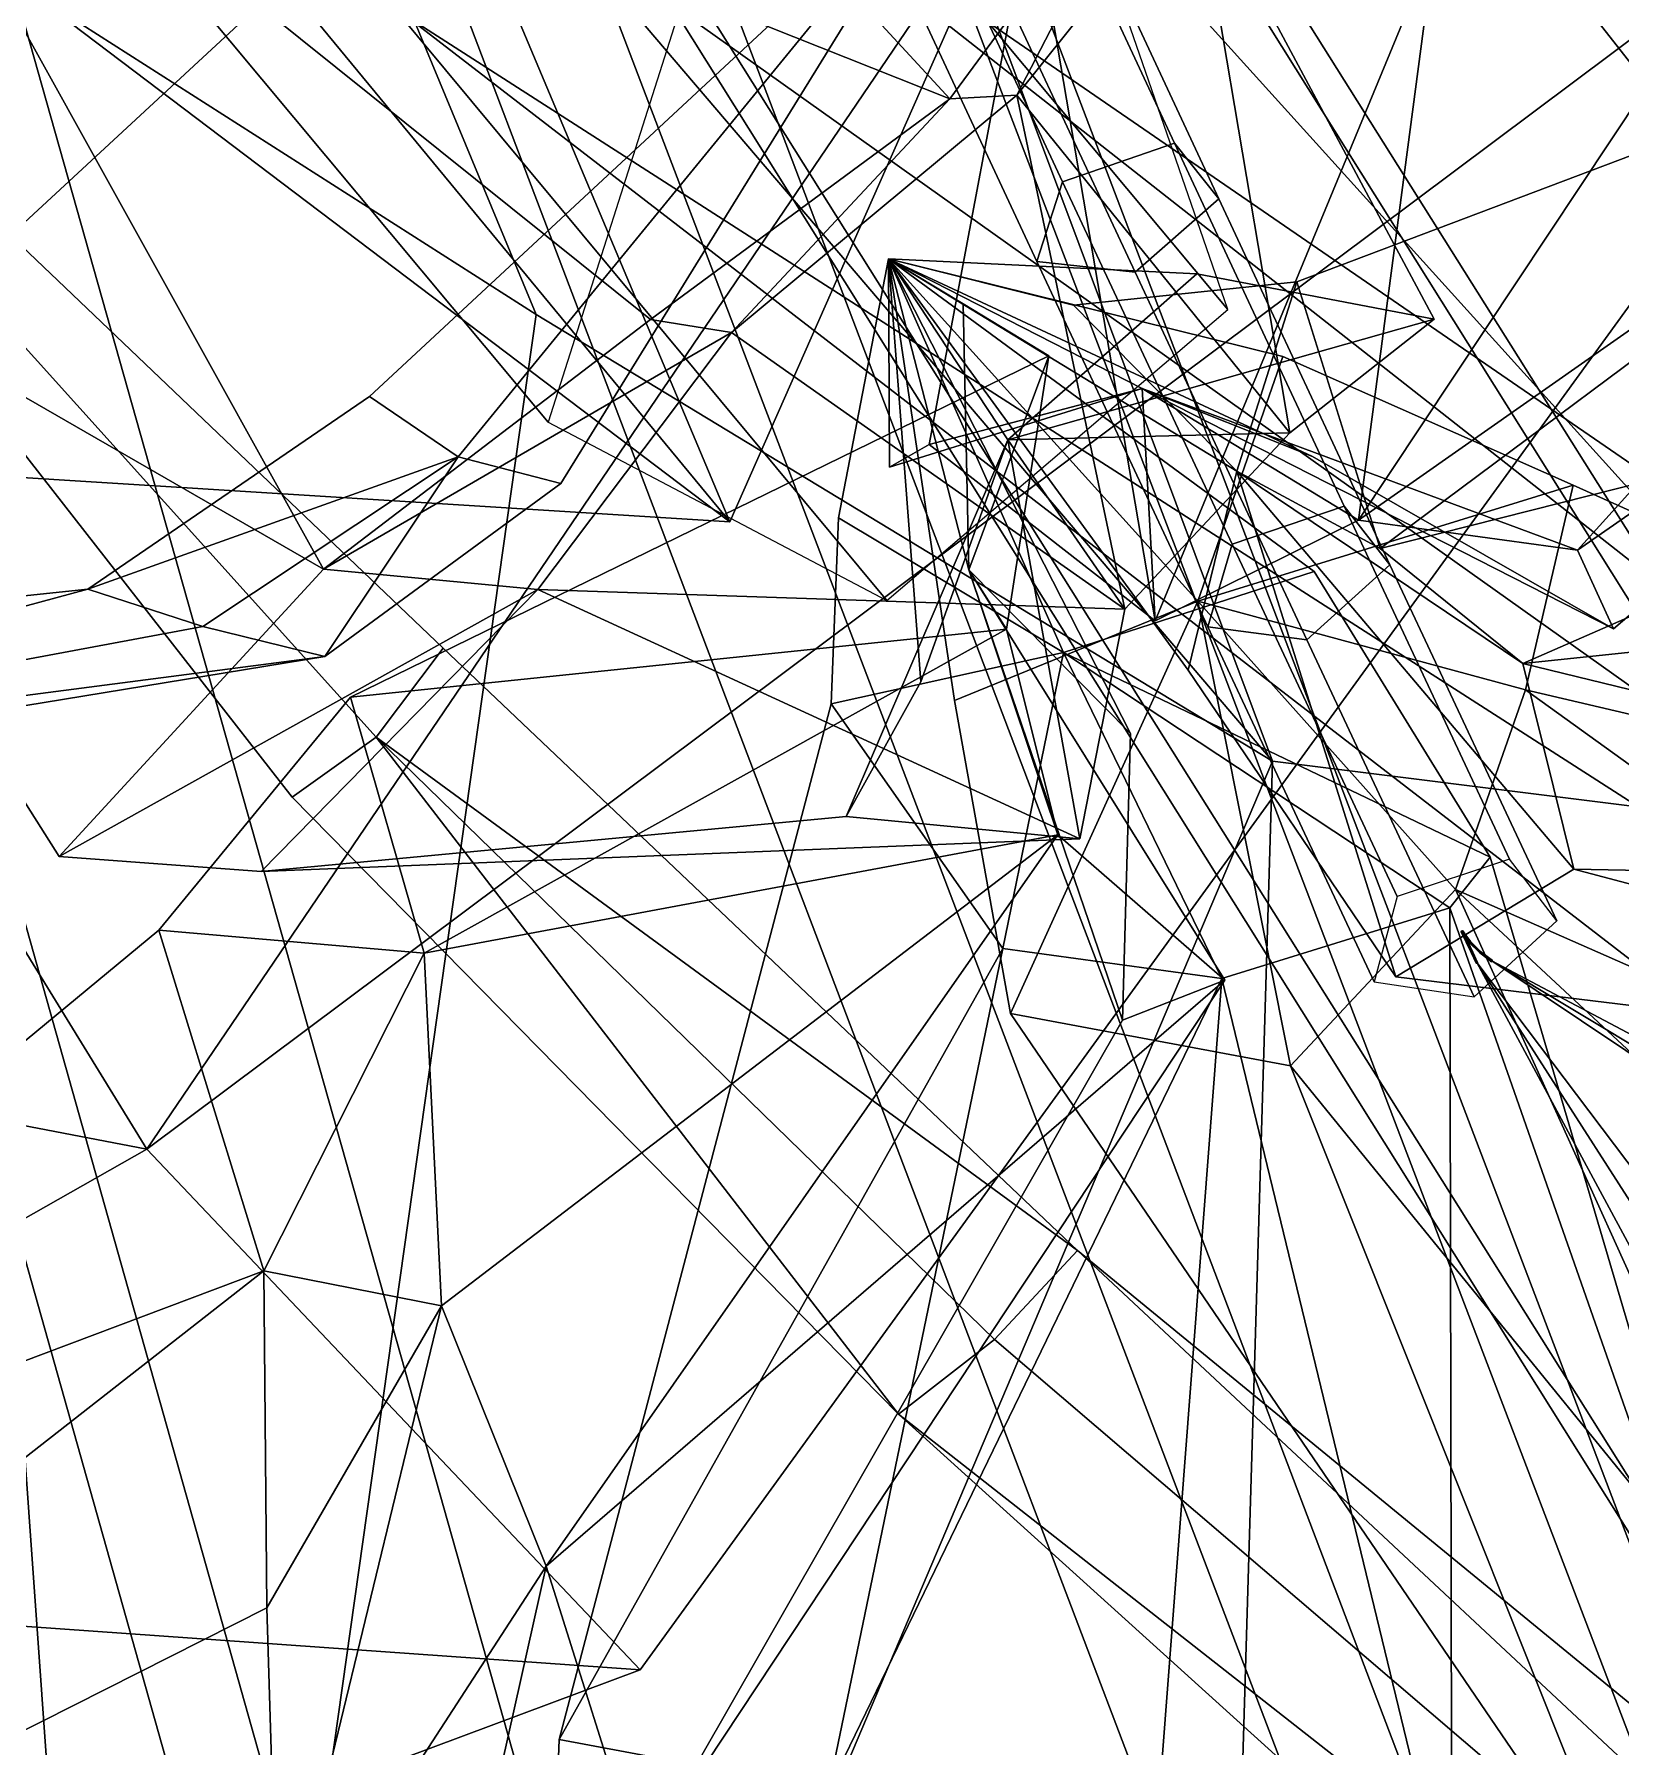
# Model space of a CAD drawing. Header units: metres. Extents: x -488 to 282, y -579 to 399.
# Drawn here: x 6.33 to 17.76, y -55.72 to -43.38 of the extents above; entities that cross this region are included whole.
import ezdxf

# ---------------------------------------------------------------- set-up
doc = ezdxf.new("R2010")
doc.units = ezdxf.units.M

msp = doc.modelspace()

# ---------------------------------------------------------------- linework, layer by layer
at = {"layer": 'coreopsi_1Pdcel', "color": 3}
for points in [[(11.2635, -40.9694, 421.7115), (14.9278, -45.3613, 430.3911), (14.02811, -42.7623, 432.0836), (10.2309, -38.2321, 423.0789)], [(7.1578, -38.7409, 424.1188), (10.9549, -43.2711, 433.1236), (10.02933, -46.1722, 432.0487), (6.3651, -41.7804, 423.3691)], [(8.888, -43.1498, 421.8899), (12.4705, -47.4566, 430.3696), (14.9278, -45.3613, 430.3911), (11.2635, -40.9694, 421.7115)], [(6.3651, -41.7804, 423.3691), (10.02933, -46.1722, 432.0487), (12.4705, -47.4566, 430.3696), (8.888, -43.1498, 421.8899)]]:
    msp.add_3dface(points, dxfattribs=at)
at = {"layer": 'coreopsi_1Pdncle', "color": 3}
for points in [[(-0.2302, 2.2535, 1.5703), (36.6886, -51.3794, 83.9511), (34.4062, -53.6218, 83.514), (-2.5126, 0.01108, 1.1332)], [(2.3681, 1.4027, -0.148), (39.287, -52.2302, 82.2327), (36.6886, -51.3794, 83.9511), (-0.2302, 2.2535, 1.5703)], [(1.7159, -1.3735, -1.6632), (38.6348, -55.00653, 80.7175), (39.287, -52.2302, 82.2327), (2.3681, 1.4027, -0.148)], [(1.9338, 0.3382, 1.9348), (9.3649, -103.847, 12.7198), (6.1819, -104.0205, 13.2364), (-1.2492, 0.1646, 2.4515)], [(2.4316, 0.03914, -1.2973), (9.8628, -104.1461, 9.4876), (9.3649, -103.847, 12.7198), (1.9338, 0.3382, 1.9348)], [(-2.5126, 0.01108, 1.1332), (34.4062, -53.6218, 83.514), (35.5728, -55.8796, 81.5214), (-1.346, -2.2466, -0.8594)], [(-0.4556, -0.312, -2.7004), (6.9755, -104.4973, 8.08446), (9.8628, -104.1461, 9.4876), (2.4316, 0.03914, -1.2973)], [(-2.7175, -0.2349, -0.3968), (4.7136, -104.4201, 10.388), (6.9755, -104.4973, 8.08446), (-0.4556, -0.312, -2.7004)], [(-1.346, -2.2466, -0.8594), (35.5728, -55.8796, 81.5214), (38.6348, -55.00653, 80.7175), (1.7159, -1.3735, -1.6632)]]:
    msp.add_3dface(points, dxfattribs=at)
at = {"layer": 'coreopsi_1Petal1', "color": 3}
for points in [[(20.8259, -31.2545, 497.7347), (0.8379, -41.4237, 496.3446), (4.2006, -46.6329, 495.0061)], [(20.8259, -31.2545, 497.7347), (4.2006, -46.6329, 495.0061), (0.8379, -41.4237, 496.3446)], [(4.2006, -46.6329, 495.0061), (7.1397, -51.4094, 493.8099), (20.8259, -31.2545, 497.7347)], [(4.2006, -46.6329, 495.0061), (20.8259, -31.2545, 497.7347), (7.1397, -51.4094, 493.8099)], [(7.1397, -51.4094, 493.8099), (20.847, -41.1558, 495.2787), (20.8259, -31.2545, 497.7347)], [(7.1397, -51.4094, 493.8099), (20.8259, -31.2545, 497.7347), (20.847, -41.1558, 495.2787)], [(11.3403, -46.8894, 426.8222), (6.8709, -36.2773, 423.1613), (3.8296, -37.7929, 423.4587)], [(11.3403, -46.8894, 426.8222), (3.8296, -37.7929, 423.4587), (6.8709, -36.2773, 423.1613)], [(11.3403, -46.8894, 426.8222), (13.2999, -42.4545, 425.8258), (6.8709, -36.2773, 423.1613)], [(11.3403, -46.8894, 426.8222), (6.8709, -36.2773, 423.1613), (13.2999, -42.4545, 425.8258)], [(3.8296, -37.7929, 423.4587), (1.05117, -39.1047, 423.7206), (11.3403, -46.8894, 426.8222)], [(3.8296, -37.7929, 423.4587), (11.3403, -46.8894, 426.8222), (1.05117, -39.1047, 423.7206)], [(16.3854, -41.2334, 547.8648), (23.363, -46.446, 552.3629), (19.5803, -37.8906, 546.4715)], [(16.3854, -41.2334, 547.8648), (19.5803, -37.8906, 546.4715), (23.363, -46.446, 552.3629)], [(1.05117, -39.1047, 423.7206), (5.8933, -46.5497, 426.2671), (11.3403, -46.8894, 426.8222)], [(1.05117, -39.1047, 423.7206), (11.3403, -46.8894, 426.8222), (5.8933, -46.5497, 426.2671)], [(12.925, -43.8433, 449.9803), (8.9537, -39.538, 455.4761), (4.7144, -40.5784, 457.3969)], [(12.925, -43.8433, 449.9803), (4.7144, -40.5784, 457.3969), (8.9537, -39.538, 455.4761)], [(7.5208, -39.5529, 554.7808), (5.1999, -42.3674, 564.9677), (9.9434, -45.3961, 562.1437)], [(7.5208, -39.5529, 554.7808), (9.9434, -45.3961, 562.1437), (5.1999, -42.3674, 564.9677)], [(15.2498, -48.6156, 558.9832), (12.1842, -40.4235, 551.9853), (7.5208, -39.5529, 554.7808)], [(15.2498, -48.6156, 558.9832), (7.5208, -39.5529, 554.7808), (12.1842, -40.4235, 551.9853)], [(9.9434, -45.3961, 562.1437), (15.2498, -48.6156, 558.9832), (7.5208, -39.5529, 554.7808)], [(9.9434, -45.3961, 562.1437), (7.5208, -39.5529, 554.7808), (15.2498, -48.6156, 558.9832)], [(14.5056, -41.696, 449.7018), (8.9537, -39.538, 455.4761), (12.925, -43.8433, 449.9803)], [(14.5056, -41.696, 449.7018), (12.925, -43.8433, 449.9803), (8.9537, -39.538, 455.4761)], [(12.1842, -40.4235, 551.9853), (20.1441, -49.228, 553.6558), (17.2695, -41.6863, 547.3459)], [(12.1842, -40.4235, 551.9853), (17.2695, -41.6863, 547.3459), (20.1441, -49.228, 553.6558)], [(15.2498, -48.6156, 558.9832), (20.1441, -49.228, 553.6558), (12.1842, -40.4235, 551.9853)], [(15.2498, -48.6156, 558.9832), (12.1842, -40.4235, 551.9853), (20.1441, -49.228, 553.6558)], [(4.7144, -40.5784, 457.3969), (3.3541, -44.3177, 455.7587), (8.4127, -47.2318, 450.1587)], [(4.7144, -40.5784, 457.3969), (8.4127, -47.2318, 450.1587), (3.3541, -44.3177, 455.7587)], [(10.7679, -45.4317, 450.0811), (12.925, -43.8433, 449.9803), (4.7144, -40.5784, 457.3969)], [(10.7679, -45.4317, 450.0811), (4.7144, -40.5784, 457.3969), (12.925, -43.8433, 449.9803)], [(4.7144, -40.5784, 457.3969), (8.4127, -47.2318, 450.1587), (10.7679, -45.4317, 450.0811)], [(4.7144, -40.5784, 457.3969), (10.7679, -45.4317, 450.0811), (8.4127, -47.2318, 450.1587)], [(10.6924, -55.1609, 491.3221), (20.847, -41.1558, 495.2787), (7.1397, -51.4094, 493.8099)], [(10.6924, -55.1609, 491.3221), (7.1397, -51.4094, 493.8099), (20.847, -41.1558, 495.2787)], [(13.4073, -43.8155, 445.6455), (14.5056, -41.696, 449.7018), (12.925, -43.8433, 449.9803)], [(13.4073, -43.8155, 445.6455), (12.925, -43.8433, 449.9803), (14.5056, -41.696, 449.7018)], [(14.6925, -42.2126, 445.5647), (14.5056, -41.696, 449.7018), (13.4073, -43.8155, 445.6455)], [(14.6925, -42.2126, 445.5647), (13.4073, -43.8155, 445.6455), (14.5056, -41.696, 449.7018)], [(15.3739, -46.2485, 440.1727), (14.6925, -42.2126, 445.5647), (13.4073, -43.8155, 445.6455)], [(15.3739, -46.2485, 440.1727), (13.4073, -43.8155, 445.6455), (14.6925, -42.2126, 445.5647)], [(16.4137, -45.4297, 438.4212), (14.6925, -42.2126, 445.5647), (15.3739, -46.2485, 440.1727)], [(16.4137, -45.4297, 438.4212), (15.3739, -46.2485, 440.1727), (14.6925, -42.2126, 445.5647)], [(5.1999, -42.3674, 564.9677), (0.9269, -59.4741, 571.677), (6.6147, -68.9664, 569.9382)], [(5.1999, -42.3674, 564.9677), (6.6147, -68.9664, 569.9382), (0.9269, -59.4741, 571.677)], [(9.9434, -45.3961, 562.1437), (5.1999, -42.3674, 564.9677), (6.6147, -68.9664, 569.9382)], [(9.9434, -45.3961, 562.1437), (6.6147, -68.9664, 569.9382), (5.1999, -42.3674, 564.9677)], [(14.4047, -47.6032, 440.2234), (13.5169, -42.3882, 445.9363), (12.7756, -46.3333, 439.0774)], [(14.4047, -47.6032, 440.2234), (12.7756, -46.3333, 439.0774), (13.5169, -42.3882, 445.9363)], [(16.4158, -42.7346, 445.3415), (13.5169, -42.3882, 445.9363), (14.4047, -47.6032, 440.2234)], [(16.4158, -42.7346, 445.3415), (14.4047, -47.6032, 440.2234), (13.5169, -42.3882, 445.9363)], [(15.8684, -46.8774, 439.6847), (16.4158, -42.7346, 445.3415), (14.4047, -47.6032, 440.2234)], [(15.8684, -46.8774, 439.6847), (14.4047, -47.6032, 440.2234), (16.4158, -42.7346, 445.3415)], [(16.02534, -47.08175, 439.843), (21.8795, -42.7186, 442.5474), (15.4244, -45.1604, 438.607)], [(16.02534, -47.08175, 439.843), (15.4244, -45.1604, 438.607), (21.8795, -42.7186, 442.5474)], [(18.6008, -42.7618, 444.4923), (16.4158, -42.7346, 445.3415), (15.8684, -46.8774, 439.6847)], [(18.6008, -42.7618, 444.4923), (15.8684, -46.8774, 439.6847), (16.4158, -42.7346, 445.3415)], [(15.8684, -46.8774, 439.6847), (20.7121, -43.4836, 442.9781), (18.6008, -42.7618, 444.4923)], [(15.8684, -46.8774, 439.6847), (18.6008, -42.7618, 444.4923), (20.7121, -43.4836, 442.9781)], [(22.941, -45.3336, 441.5921), (21.8795, -42.7186, 442.5474), (16.02534, -47.08175, 439.843)], [(22.941, -45.3336, 441.5921), (16.02534, -47.08175, 439.843), (21.8795, -42.7186, 442.5474)], [(17.4464, -47.09339, 438.9727), (20.7121, -43.4836, 442.9781), (15.8684, -46.8774, 439.6847)], [(17.4464, -47.09339, 438.9727), (15.8684, -46.8774, 439.6847), (20.7121, -43.4836, 442.9781)], [(17.4464, -47.09339, 438.9727), (22.4591, -43.612, 441.9017), (20.7121, -43.4836, 442.9781)], [(17.4464, -47.09339, 438.9727), (20.7121, -43.4836, 442.9781), (22.4591, -43.612, 441.9017)], [(17.7049, -47.6622, 436.8682), (22.4591, -43.612, 441.9017), (17.4464, -47.09339, 438.9727)], [(17.7049, -47.6622, 436.8682), (17.4464, -47.09339, 438.9727), (22.4591, -43.612, 441.9017)], [(-5.134, -49.6182, 539.7743), (8.05335, -64.8536, 545.04), (0.1572, -43.7066, 539.1571)], [(-5.134, -49.6182, 539.7743), (0.1572, -43.7066, 539.1571), (8.05335, -64.8536, 545.04)], [(11.3507, -45.525, 445.9909), (12.925, -43.8433, 449.9803), (10.7679, -45.4317, 450.0811)], [(11.3507, -45.525, 445.9909), (10.7679, -45.4317, 450.0811), (12.925, -43.8433, 449.9803)], [(14.1861, -47.5185, 440.0324), (13.4073, -43.8155, 445.6455), (11.3507, -45.525, 445.9909)], [(14.1861, -47.5185, 440.0324), (11.3507, -45.525, 445.9909), (13.4073, -43.8155, 445.6455)], [(11.3507, -45.525, 445.9909), (13.4073, -43.8155, 445.6455), (12.925, -43.8433, 449.9803)], [(11.3507, -45.525, 445.9909), (12.925, -43.8433, 449.9803), (13.4073, -43.8155, 445.6455)], [(15.3739, -46.2485, 440.1727), (13.4073, -43.8155, 445.6455), (14.1861, -47.5185, 440.0324)], [(15.3739, -46.2485, 440.1727), (14.1861, -47.5185, 440.0324), (13.4073, -43.8155, 445.6455)], [(8.4127, -47.2318, 450.1587), (3.3541, -44.3177, 455.7587), (6.5066, -49.3021, 448.8801)], [(8.4127, -47.2318, 450.1587), (6.5066, -49.3021, 448.8801), (3.3541, -44.3177, 455.7587)], [(12.4822, -44.9944, 431.6085), (12.1218, -46.8606, 435.6509), (13.7432, -47.8308, 435.2639)], [(12.4822, -44.9944, 431.6085), (13.7432, -47.8308, 435.2639), (12.1218, -46.8606, 435.6509)], [(12.4822, -44.9944, 431.6085), (14.6407, -47.9596, 434.1584), (14.9913, -46.5242, 435.3981)], [(12.4822, -44.9944, 431.6085), (14.9913, -46.5242, 435.3981), (14.6407, -47.9596, 434.1584)], [(14.9913, -46.5242, 435.3981), (13.8141, -45.3285, 436.3926), (12.4822, -44.9944, 431.6085)], [(14.9913, -46.5242, 435.3981), (12.4822, -44.9944, 431.6085), (13.8141, -45.3285, 436.3926)], [(12.4822, -44.9944, 431.6085), (15.538, -46.4193, 434.5385), (14.3097, -45.9291, 435.9425)], [(12.4822, -44.9944, 431.6085), (14.3097, -45.9291, 435.9425), (15.538, -46.4193, 434.5385)], [(14.3097, -45.9291, 435.9425), (12.4891, -46.4953, 436.354), (12.4822, -44.9944, 431.6085)], [(14.3097, -45.9291, 435.9425), (12.4822, -44.9944, 431.6085), (12.4891, -46.4953, 436.354)], [(12.4822, -44.9944, 431.6085), (14.7029, -45.1028, 435.4828), (13.3409, -46.2984, 436.1428)], [(12.4822, -44.9944, 431.6085), (13.3409, -46.2984, 436.1428), (14.7029, -45.1028, 435.4828)], [(13.3409, -46.2984, 436.1428), (12.7162, -48.04358, 435.5355), (12.4822, -44.9944, 431.6085)], [(13.3409, -46.2984, 436.1428), (12.4822, -44.9944, 431.6085), (12.7162, -48.04358, 435.5355)], [(12.4822, -44.9944, 431.6085), (13.01916, -45.3203, 436.0311), (13.0617, -47.2357, 435.8083)], [(12.4822, -44.9944, 431.6085), (13.0617, -47.2357, 435.8083), (13.01916, -45.3203, 436.0311)], [(13.0617, -47.2357, 435.8083), (14.2248, -48.4142, 434.7773), (12.4822, -44.9944, 431.6085)], [(13.0617, -47.2357, 435.8083), (12.4822, -44.9944, 431.6085), (14.2248, -48.4142, 434.7773)], [(13.7432, -47.8308, 435.2639), (15.5498, -47.2474, 434.8158), (12.4822, -44.9944, 431.6085)], [(13.7432, -47.8308, 435.2639), (12.4822, -44.9944, 431.6085), (15.5498, -47.2474, 434.8158)], [(12.4822, -44.9944, 431.6085), (12.9569, -48.1771, 434.7067), (14.7121, -47.4616, 435.0636)], [(12.4822, -44.9944, 431.6085), (14.7121, -47.4616, 435.0636), (12.9569, -48.1771, 434.7067)], [(14.7121, -47.4616, 435.0636), (15.3227, -45.6992, 435.6344), (12.4822, -44.9944, 431.6085)], [(14.7121, -47.4616, 435.0636), (12.4822, -44.9944, 431.6085), (15.3227, -45.6992, 435.6344)], [(14.7029, -45.1028, 435.4828), (16.4137, -45.4297, 438.4212), (13.3409, -46.2984, 436.1428)], [(14.7029, -45.1028, 435.4828), (13.3409, -46.2984, 436.1428), (16.4137, -45.4297, 438.4212)], [(14.9913, -46.5242, 435.3981), (15.4244, -45.1604, 438.607), (13.8141, -45.3285, 436.3926)], [(14.9913, -46.5242, 435.3981), (13.8141, -45.3285, 436.3926), (15.4244, -45.1604, 438.607)], [(16.02534, -47.08175, 439.843), (15.4244, -45.1604, 438.607), (14.9913, -46.5242, 435.3981)], [(16.02534, -47.08175, 439.843), (14.9913, -46.5242, 435.3981), (15.4244, -45.1604, 438.607)], [(6.6147, -68.9664, 569.9382), (15.2498, -48.6156, 558.9832), (9.9434, -45.3961, 562.1437)], [(6.6147, -68.9664, 569.9382), (9.9434, -45.3961, 562.1437), (15.2498, -48.6156, 558.9832)], [(13.01916, -45.3203, 436.0311), (13.6363, -45.695, 439.3697), (13.0617, -47.2357, 435.8083)], [(13.01916, -45.3203, 436.0311), (13.0617, -47.2357, 435.8083), (13.6363, -45.695, 439.3697)], [(17.05194, -47.9107, 438.7394), (22.941, -45.3336, 441.5921), (16.02534, -47.08175, 439.843)], [(17.05194, -47.9107, 438.7394), (16.02534, -47.08175, 439.843), (22.941, -45.3336, 441.5921)], [(23.7012, -47.2152, 440.4184), (22.941, -45.3336, 441.5921), (17.05194, -47.9107, 438.7394)], [(23.7012, -47.2152, 440.4184), (17.05194, -47.9107, 438.7394), (22.941, -45.3336, 441.5921)], [(10.7679, -45.4317, 450.0811), (8.4127, -47.2318, 450.1587), (11.3507, -45.525, 445.9909)], [(10.7679, -45.4317, 450.0811), (11.3507, -45.525, 445.9909), (8.4127, -47.2318, 450.1587)], [(8.4127, -47.2318, 450.1587), (9.9546, -47.3768, 445.6481), (11.3507, -45.525, 445.9909)], [(8.4127, -47.2318, 450.1587), (11.3507, -45.525, 445.9909), (9.9546, -47.3768, 445.6481)], [(11.3507, -45.525, 445.9909), (9.9546, -47.3768, 445.6481), (14.1861, -47.5185, 440.0324)], [(11.3507, -45.525, 445.9909), (14.1861, -47.5185, 440.0324), (9.9546, -47.3768, 445.6481)], [(13.3409, -46.2984, 436.1428), (16.4137, -45.4297, 438.4212), (15.3739, -46.2485, 440.1727)], [(13.3409, -46.2984, 436.1428), (15.3739, -46.2485, 440.1727), (16.4137, -45.4297, 438.4212)], [(13.6363, -45.695, 439.3697), (8.6058, -48.1523, 445.1141), (13.3335, -47.6632, 440.2938)], [(13.6363, -45.695, 439.3697), (13.3335, -47.6632, 440.2938), (8.6058, -48.1523, 445.1141)], [(13.0617, -47.2357, 435.8083), (13.6363, -45.695, 439.3697), (13.3335, -47.6632, 440.2938)], [(13.0617, -47.2357, 435.8083), (13.3335, -47.6632, 440.2938), (13.6363, -45.695, 439.3697)], [(14.7121, -47.4616, 435.0636), (17.4164, -46.626, 437.1451), (15.3227, -45.6992, 435.6344)], [(14.7121, -47.4616, 435.0636), (15.3227, -45.6992, 435.6344), (17.4164, -46.626, 437.1451)], [(14.3097, -45.9291, 435.9425), (12.7756, -46.3333, 439.0774), (12.4891, -46.4953, 436.354)], [(14.3097, -45.9291, 435.9425), (12.4891, -46.4953, 436.354), (12.7756, -46.3333, 439.0774)], [(14.4047, -47.6032, 440.2234), (12.7756, -46.3333, 439.0774), (14.3097, -45.9291, 435.9425)], [(14.4047, -47.6032, 440.2234), (14.3097, -45.9291, 435.9425), (12.7756, -46.3333, 439.0774)], [(15.538, -46.4193, 434.5385), (17.7049, -47.6622, 436.8682), (14.3097, -45.9291, 435.9425)], [(15.538, -46.4193, 434.5385), (14.3097, -45.9291, 435.9425), (17.7049, -47.6622, 436.8682)], [(14.3097, -45.9291, 435.9425), (17.4464, -47.09339, 438.9727), (15.8684, -46.8774, 439.6847)], [(14.3097, -45.9291, 435.9425), (15.8684, -46.8774, 439.6847), (17.4464, -47.09339, 438.9727)], [(14.3097, -45.9291, 435.9425), (17.7049, -47.6622, 436.8682), (17.4464, -47.09339, 438.9727)], [(14.3097, -45.9291, 435.9425), (17.4464, -47.09339, 438.9727), (17.7049, -47.6622, 436.8682)], [(15.8684, -46.8774, 439.6847), (14.4047, -47.6032, 440.2234), (14.3097, -45.9291, 435.9425)], [(15.8684, -46.8774, 439.6847), (14.3097, -45.9291, 435.9425), (14.4047, -47.6032, 440.2234)], [(13.3409, -46.2984, 436.1428), (15.3739, -46.2485, 440.1727), (14.1861, -47.5185, 440.0324)], [(13.3409, -46.2984, 436.1428), (14.1861, -47.5185, 440.0324), (15.3739, -46.2485, 440.1727)], [(13.3409, -46.2984, 436.1428), (12.1762, -49.01389, 438.0438), (12.7162, -48.04358, 435.5355)], [(13.3409, -46.2984, 436.1428), (12.7162, -48.04358, 435.5355), (12.1762, -49.01389, 438.0438)], [(13.86, -49.1731, 439.693), (12.1762, -49.01389, 438.0438), (13.3409, -46.2984, 436.1428)], [(13.86, -49.1731, 439.693), (13.3409, -46.2984, 436.1428), (12.1762, -49.01389, 438.0438)], [(14.1861, -47.5185, 440.0324), (13.86, -49.1731, 439.693), (13.3409, -46.2984, 436.1428)], [(14.1861, -47.5185, 440.0324), (13.3409, -46.2984, 436.1428), (13.86, -49.1731, 439.693)], [(-1.1564, -49.8169, 488.7362), (7.1397, -51.4094, 493.8099), (4.2006, -46.6329, 495.0061)], [(-1.1564, -49.8169, 488.7362), (4.2006, -46.6329, 495.0061), (7.1397, -51.4094, 493.8099)], [(14.6407, -47.9596, 434.1584), (16.1387, -50.1676, 436.2911), (14.9913, -46.5242, 435.3981)], [(14.6407, -47.9596, 434.1584), (14.9913, -46.5242, 435.3981), (16.1387, -50.1676, 436.2911)], [(17.07099, -48.1008, 438.9578), (17.4164, -46.626, 437.1451), (14.7121, -47.4616, 435.0636)], [(17.07099, -48.1008, 438.9578), (14.7121, -47.4616, 435.0636), (17.4164, -46.626, 437.1451)], [(14.9913, -46.5242, 435.3981), (17.4197, -49.3937, 437.8972), (17.05194, -47.9107, 438.7394)], [(14.9913, -46.5242, 435.3981), (17.05194, -47.9107, 438.7394), (17.4197, -49.3937, 437.8972)], [(14.9913, -46.5242, 435.3981), (16.1387, -50.1676, 436.2911), (17.4197, -49.3937, 437.8972)], [(14.9913, -46.5242, 435.3981), (17.4197, -49.3937, 437.8972), (16.1387, -50.1676, 436.2911)], [(17.05194, -47.9107, 438.7394), (16.02534, -47.08175, 439.843), (14.9913, -46.5242, 435.3981)], [(17.05194, -47.9107, 438.7394), (14.9913, -46.5242, 435.3981), (16.02534, -47.08175, 439.843)], [(17.07099, -48.1008, 438.9578), (24.608, -49.8647, 438.1194), (17.4164, -46.626, 437.1451)], [(17.07099, -48.1008, 438.9578), (17.4164, -46.626, 437.1451), (24.608, -49.8647, 438.1194)], [(12.1218, -46.8606, 435.6509), (12.07013, -48.2004, 438.7926), (13.7432, -47.8308, 435.2639)], [(12.1218, -46.8606, 435.6509), (13.7432, -47.8308, 435.2639), (12.07013, -48.2004, 438.7926)], [(8.4127, -47.2318, 450.1587), (6.5066, -49.3021, 448.8801), (9.9546, -47.3768, 445.6481)], [(8.4127, -47.2318, 450.1587), (9.9546, -47.3768, 445.6481), (6.5066, -49.3021, 448.8801)], [(13.0617, -47.2357, 435.8083), (13.3335, -47.6632, 440.2938), (13.7013, -49.1461, 439.4516)], [(13.0617, -47.2357, 435.8083), (13.7013, -49.1461, 439.4516), (13.3335, -47.6632, 440.2938)], [(13.0617, -47.2357, 435.8083), (14.1682, -50.4794, 436.5819), (14.2248, -48.4142, 434.7773)], [(13.0617, -47.2357, 435.8083), (14.2248, -48.4142, 434.7773), (14.1682, -50.4794, 436.5819)], [(13.7013, -49.1461, 439.4516), (14.9056, -50.1922, 438.8077), (13.0617, -47.2357, 435.8083)], [(13.7013, -49.1461, 439.4516), (13.0617, -47.2357, 435.8083), (14.9056, -50.1922, 438.8077)], [(14.9056, -50.1922, 438.8077), (14.1682, -50.4794, 436.5819), (13.0617, -47.2357, 435.8083)], [(14.9056, -50.1922, 438.8077), (13.0617, -47.2357, 435.8083), (14.1682, -50.4794, 436.5819)], [(13.7432, -47.8308, 435.2639), (16.817, -49.3065, 436.1115), (15.5498, -47.2474, 434.8158)], [(13.7432, -47.8308, 435.2639), (15.5498, -47.2474, 434.8158), (16.817, -49.3065, 436.1115)], [(17.05194, -47.9107, 438.7394), (23.6239, -49.5116, 439.0071), (23.7012, -47.2152, 440.4184)], [(17.05194, -47.9107, 438.7394), (23.7012, -47.2152, 440.4184), (23.6239, -49.5116, 439.0071)], [(9.9546, -47.3768, 445.6481), (6.5066, -49.3021, 448.8801), (7.9614, -49.4098, 444.7697)], [(9.9546, -47.3768, 445.6481), (7.9614, -49.4098, 444.7697), (6.5066, -49.3021, 448.8801)], [(9.9546, -47.3768, 445.6481), (7.9614, -49.4098, 444.7697), (13.86, -49.1731, 439.693)], [(9.9546, -47.3768, 445.6481), (13.86, -49.1731, 439.693), (7.9614, -49.4098, 444.7697)], [(14.1861, -47.5185, 440.0324), (9.9546, -47.3768, 445.6481), (13.86, -49.1731, 439.693)], [(14.1861, -47.5185, 440.0324), (13.86, -49.1731, 439.693), (9.9546, -47.3768, 445.6481)], [(12.9569, -48.1771, 434.7067), (13.3613, -50.4328, 437.2396), (14.7121, -47.4616, 435.0636)], [(12.9569, -48.1771, 434.7067), (14.7121, -47.4616, 435.0636), (13.3613, -50.4328, 437.2396)], [(14.7121, -47.4616, 435.0636), (13.3613, -50.4328, 437.2396), (15.3792, -50.8084, 438.0182)], [(14.7121, -47.4616, 435.0636), (15.3792, -50.8084, 438.0182), (13.3613, -50.4328, 437.2396)], [(14.7121, -47.4616, 435.0636), (15.3792, -50.8084, 438.0182), (16.5671, -49.5383, 438.1586)], [(14.7121, -47.4616, 435.0636), (16.5671, -49.5383, 438.1586), (15.3792, -50.8084, 438.0182)], [(16.5671, -49.5383, 438.1586), (17.07099, -48.1008, 438.9578), (14.7121, -47.4616, 435.0636)], [(16.5671, -49.5383, 438.1586), (14.7121, -47.4616, 435.0636), (17.07099, -48.1008, 438.9578)], [(13.3335, -47.6632, 440.2938), (8.6058, -48.1523, 445.1141), (9.1374, -49.9972, 444.3783)], [(13.3335, -47.6632, 440.2938), (9.1374, -49.9972, 444.3783), (8.6058, -48.1523, 445.1141)], [(13.3335, -47.6632, 440.2938), (9.1374, -49.9972, 444.3783), (13.7013, -49.1461, 439.4516)], [(13.3335, -47.6632, 440.2938), (13.7013, -49.1461, 439.4516), (9.1374, -49.9972, 444.3783)], [(13.7432, -47.8308, 435.2639), (12.07013, -48.2004, 438.7926), (13.3067, -49.9635, 439.2183)], [(13.7432, -47.8308, 435.2639), (13.3067, -49.9635, 439.2183), (12.07013, -48.2004, 438.7926)], [(13.7432, -47.8308, 435.2639), (13.3067, -49.9635, 439.2183), (14.8848, -50.1795, 438.5063)], [(13.7432, -47.8308, 435.2639), (14.8848, -50.1795, 438.5063), (13.3067, -49.9635, 439.2183)], [(14.8848, -50.1795, 438.5063), (16.5262, -49.6707, 438.4273), (13.7432, -47.8308, 435.2639)], [(14.8848, -50.1795, 438.5063), (13.7432, -47.8308, 435.2639), (16.5262, -49.6707, 438.4273)], [(16.5262, -49.6707, 438.4273), (16.817, -49.3065, 436.1115), (13.7432, -47.8308, 435.2639)], [(16.5262, -49.6707, 438.4273), (13.7432, -47.8308, 435.2639), (16.817, -49.3065, 436.1115)], [(17.4197, -49.3937, 437.8972), (23.6239, -49.5116, 439.0071), (17.05194, -47.9107, 438.7394)], [(17.4197, -49.3937, 437.8972), (17.05194, -47.9107, 438.7394), (23.6239, -49.5116, 439.0071)], [(16.5671, -49.5383, 438.1586), (23.00327, -52.372, 438.2457), (17.07099, -48.1008, 438.9578)], [(16.5671, -49.5383, 438.1586), (17.07099, -48.1008, 438.9578), (23.00327, -52.372, 438.2457)], [(23.00327, -52.372, 438.2457), (24.608, -49.8647, 438.1194), (17.07099, -48.1008, 438.9578)], [(23.00327, -52.372, 438.2457), (17.07099, -48.1008, 438.9578), (24.608, -49.8647, 438.1194)], [(8.6058, -48.1523, 445.1141), (7.2246, -49.8332, 448.6755), (9.1374, -49.9972, 444.3783)], [(8.6058, -48.1523, 445.1141), (9.1374, -49.9972, 444.3783), (7.2246, -49.8332, 448.6755)], [(12.07013, -48.2004, 438.7926), (10.1103, -55.6625, 440.9874), (13.3067, -49.9635, 439.2183)], [(12.07013, -48.2004, 438.7926), (13.3067, -49.9635, 439.2183), (10.1103, -55.6625, 440.9874)], [(6.6147, -68.9664, 569.9382), (14.7057, -66.8616, 564.2582), (15.2498, -48.6156, 558.9832)], [(6.6147, -68.9664, 569.9382), (15.2498, -48.6156, 558.9832), (14.7057, -66.8616, 564.2582)], [(15.2498, -48.6156, 558.9832), (14.7057, -66.8616, 564.2582), (20.1441, -49.228, 553.6558)], [(15.2498, -48.6156, 558.9832), (20.1441, -49.228, 553.6558), (14.7057, -66.8616, 564.2582)], [(13.86, -49.1731, 439.693), (7.9614, -49.4098, 444.7697), (12.1762, -49.01389, 438.0438)], [(13.86, -49.1731, 439.693), (12.1762, -49.01389, 438.0438), (7.9614, -49.4098, 444.7697)], [(13.7013, -49.1461, 439.4516), (9.1374, -49.9972, 444.3783), (9.2613, -52.5393, 443.4876)], [(13.7013, -49.1461, 439.4516), (9.2613, -52.5393, 443.4876), (9.1374, -49.9972, 444.3783)], [(9.2613, -52.5393, 443.4876), (10.01684, -54.4151, 442.3018), (13.7013, -49.1461, 439.4516)], [(9.2613, -52.5393, 443.4876), (13.7013, -49.1461, 439.4516), (10.01684, -54.4151, 442.3018)], [(13.7013, -49.1461, 439.4516), (10.01684, -54.4151, 442.3018), (14.9056, -50.1922, 438.8077)], [(13.7013, -49.1461, 439.4516), (14.9056, -50.1922, 438.8077), (10.01684, -54.4151, 442.3018)], [(16.5262, -49.6707, 438.4273), (19.05254, -56.8863, 436.9528), (16.817, -49.3065, 436.1115)], [(16.5262, -49.6707, 438.4273), (16.817, -49.3065, 436.1115), (19.05254, -56.8863, 436.9528)], [(16.1387, -50.1676, 436.2911), (23.9636, -51.1222, 437.775), (17.4197, -49.3937, 437.8972)], [(16.1387, -50.1676, 436.2911), (17.4197, -49.3937, 437.8972), (23.9636, -51.1222, 437.775)], [(17.4197, -49.3937, 437.8972), (23.9636, -51.1222, 437.775), (23.6239, -49.5116, 439.0071)], [(17.4197, -49.3937, 437.8972), (23.6239, -49.5116, 439.0071), (23.9636, -51.1222, 437.775)], [(15.3792, -50.8084, 438.0182), (19.354, -55.6933, 437.7399), (16.5671, -49.5383, 438.1586)], [(15.3792, -50.8084, 438.0182), (16.5671, -49.5383, 438.1586), (19.354, -55.6933, 437.7399)], [(16.5671, -49.5383, 438.1586), (19.354, -55.6933, 437.7399), (21.6119, -54.2296, 437.9152)], [(16.5671, -49.5383, 438.1586), (21.6119, -54.2296, 437.9152), (19.354, -55.6933, 437.7399)], [(21.6119, -54.2296, 437.9152), (23.00327, -52.372, 438.2457), (16.5671, -49.5383, 438.1586)], [(21.6119, -54.2296, 437.9152), (16.5671, -49.5383, 438.1586), (23.00327, -52.372, 438.2457)], [(3.5692, -74.906, 543.7872), (8.05335, -64.8536, 545.04), (-5.134, -49.6182, 539.7743)], [(3.5692, -74.906, 543.7872), (-5.134, -49.6182, 539.7743), (8.05335, -64.8536, 545.04)], [(14.8848, -50.1795, 438.5063), (16.542, -57.01421, 438.5524), (16.5262, -49.6707, 438.4273)], [(14.8848, -50.1795, 438.5063), (16.5262, -49.6707, 438.4273), (16.542, -57.01421, 438.5524)], [(16.542, -57.01421, 438.5524), (19.05254, -56.8863, 436.9528), (16.5262, -49.6707, 438.4273)], [(16.542, -57.01421, 438.5524), (16.5262, -49.6707, 438.4273), (19.05254, -56.8863, 436.9528)], [(-1.1564, -49.8169, 488.7362), (1.6529, -54.5219, 486.9359), (7.1397, -51.4094, 493.8099)], [(-1.1564, -49.8169, 488.7362), (7.1397, -51.4094, 493.8099), (1.6529, -54.5219, 486.9359)], [(7.2246, -49.8332, 448.6755), (1.1518, -54.8595, 451.2601), (7.9813, -52.2871, 447.9058)], [(7.2246, -49.8332, 448.6755), (7.9813, -52.2871, 447.9058), (1.1518, -54.8595, 451.2601)], [(9.1374, -49.9972, 444.3783), (7.2246, -49.8332, 448.6755), (7.9813, -52.2871, 447.9058)], [(9.1374, -49.9972, 444.3783), (7.9813, -52.2871, 447.9058), (7.2246, -49.8332, 448.6755)], [(13.3067, -49.9635, 439.2183), (10.1103, -55.6625, 440.9874), (12.04925, -56.02519, 440.4072)], [(13.3067, -49.9635, 439.2183), (12.04925, -56.02519, 440.4072), (10.1103, -55.6625, 440.9874)], [(13.3067, -49.9635, 439.2183), (12.04925, -56.02519, 440.4072), (14.8848, -50.1795, 438.5063)], [(13.3067, -49.9635, 439.2183), (14.8848, -50.1795, 438.5063), (12.04925, -56.02519, 440.4072)], [(9.2613, -52.5393, 443.4876), (9.1374, -49.9972, 444.3783), (7.9813, -52.2871, 447.9058)], [(9.2613, -52.5393, 443.4876), (7.9813, -52.2871, 447.9058), (9.1374, -49.9972, 444.3783)], [(10.01684, -54.4151, 442.3018), (10.6899, -56.5559, 440.3417), (14.9056, -50.1922, 438.8077)], [(10.01684, -54.4151, 442.3018), (14.9056, -50.1922, 438.8077), (10.6899, -56.5559, 440.3417)], [(14.9056, -50.1922, 438.8077), (10.6899, -56.5559, 440.3417), (14.1682, -50.4794, 436.5819)], [(14.9056, -50.1922, 438.8077), (14.1682, -50.4794, 436.5819), (10.6899, -56.5559, 440.3417)], [(14.8848, -50.1795, 438.5063), (12.04925, -56.02519, 440.4072), (14.3618, -56.9927, 439.4137)], [(14.8848, -50.1795, 438.5063), (14.3618, -56.9927, 439.4137), (12.04925, -56.02519, 440.4072)], [(14.3618, -56.9927, 439.4137), (16.542, -57.01421, 438.5524), (14.8848, -50.1795, 438.5063)], [(14.3618, -56.9927, 439.4137), (14.8848, -50.1795, 438.5063), (16.542, -57.01421, 438.5524)], [(13.3613, -50.4328, 437.2396), (17.8769, -57.06193, 437.3244), (15.3792, -50.8084, 438.0182)], [(13.3613, -50.4328, 437.2396), (15.3792, -50.8084, 438.0182), (17.8769, -57.06193, 437.3244)], [(15.3792, -50.8084, 438.0182), (17.8769, -57.06193, 437.3244), (19.354, -55.6933, 437.7399)], [(15.3792, -50.8084, 438.0182), (19.354, -55.6933, 437.7399), (17.8769, -57.06193, 437.3244)], [(1.6529, -54.5219, 486.9359), (10.6924, -55.1609, 491.3221), (7.1397, -51.4094, 493.8099)], [(1.6529, -54.5219, 486.9359), (7.1397, -51.4094, 493.8099), (10.6924, -55.1609, 491.3221)], [(7.9813, -52.2871, 447.9058), (1.1518, -54.8595, 451.2601), (-0.8238, -59.1713, 450.7616)], [(7.9813, -52.2871, 447.9058), (-0.8238, -59.1713, 450.7616), (1.1518, -54.8595, 451.2601)], [(8.00278, -54.7146, 446.7684), (7.9813, -52.2871, 447.9058), (-0.8238, -59.1713, 450.7616)], [(8.00278, -54.7146, 446.7684), (-0.8238, -59.1713, 450.7616), (7.9813, -52.2871, 447.9058)], [(9.2613, -52.5393, 443.4876), (7.9813, -52.2871, 447.9058), (8.00278, -54.7146, 446.7684)], [(9.2613, -52.5393, 443.4876), (8.00278, -54.7146, 446.7684), (7.9813, -52.2871, 447.9058)], [(8.00278, -54.7146, 446.7684), (8.08551, -57.3892, 445.4906), (9.2613, -52.5393, 443.4876)], [(8.00278, -54.7146, 446.7684), (9.2613, -52.5393, 443.4876), (8.08551, -57.3892, 445.4906)], [(8.08551, -57.3892, 445.4906), (10.01684, -54.4151, 442.3018), (9.2613, -52.5393, 443.4876)], [(8.08551, -57.3892, 445.4906), (9.2613, -52.5393, 443.4876), (10.01684, -54.4151, 442.3018)], [(4.4882, -57.4794, 485.3365), (10.6924, -55.1609, 491.3221), (1.6529, -54.5219, 486.9359)], [(4.4882, -57.4794, 485.3365), (1.6529, -54.5219, 486.9359), (10.6924, -55.1609, 491.3221)], [(8.08551, -57.3892, 445.4906), (8.9212, -59.3137, 443.2208), (10.01684, -54.4151, 442.3018)], [(8.08551, -57.3892, 445.4906), (10.01684, -54.4151, 442.3018), (8.9212, -59.3137, 443.2208)], [(10.01684, -54.4151, 442.3018), (8.9212, -59.3137, 443.2208), (10.6899, -56.5559, 440.3417)], [(10.01684, -54.4151, 442.3018), (10.6899, -56.5559, 440.3417), (8.9212, -59.3137, 443.2208)], [(-0.8238, -59.1713, 450.7616), (8.08551, -57.3892, 445.4906), (8.00278, -54.7146, 446.7684)], [(-0.8238, -59.1713, 450.7616), (8.00278, -54.7146, 446.7684), (8.08551, -57.3892, 445.4906)], [(10.1103, -55.6625, 440.9874), (9.9753, -59.2061, 443.1879), (12.04925, -56.02519, 440.4072)], [(10.1103, -55.6625, 440.9874), (12.04925, -56.02519, 440.4072), (9.9753, -59.2061, 443.1879)]]:
    msp.add_3dface(points, dxfattribs=at)
at = {"layer": 'coreopsi_Leaf', "color": 3}
for points in [[(44.9558, -49.04651, 253.069), (12.8242, -3.9006, 321.5096), (18.1524, -4.8086, 323.432)], [(44.9558, -49.04651, 253.069), (18.1524, -4.8086, 323.432), (12.8242, -3.9006, 321.5096)], [(1.7303, -40.6032, 25.1281), (9.2748, -47.8009, 28.7447), (8.7906, -48.4417, 28.7958)], [(1.7303, -40.6032, 25.1281), (8.7906, -48.4417, 28.7958), (9.2748, -47.8009, 28.7447)], [(8.7906, -48.4417, 28.7958), (8.1859, -48.8745, 28.6229), (1.7303, -40.6032, 25.1281)], [(8.7906, -48.4417, 28.7958), (1.7303, -40.6032, 25.1281), (8.1859, -48.8745, 28.6229)], [(10.6841, -41.5589, 68.5332), (29.8942, -56.649, 79.0556), (9.9048, -42.4431, 68.6843)], [(10.6841, -41.5589, 68.5332), (9.9048, -42.4431, 68.6843), (29.8942, -56.649, 79.0556)], [(10.6841, -41.5589, 68.5332), (31.2163, -55.6708, 78.4655), (29.8942, -56.649, 79.0556)], [(10.6841, -41.5589, 68.5332), (29.8942, -56.649, 79.0556), (31.2163, -55.6708, 78.4655)], [(12.882, -42.1431, 17.611), (8.7431, -45.9863, 27.09292), (9.382, -46.422, 27.3158)], [(12.882, -42.1431, 17.611), (9.382, -46.422, 27.3158), (8.7431, -45.9863, 27.09292)], [(9.382, -46.422, 27.3158), (10.1203, -46.6146, 27.3415), (12.882, -42.1431, 17.611)], [(9.382, -46.422, 27.3158), (12.882, -42.1431, 17.611), (10.1203, -46.6146, 27.3415)], [(9.9048, -42.4431, 68.6843), (29.8942, -56.649, 79.0556), (9.00592, -43.2441, 68.7053)], [(9.9048, -42.4431, 68.6843), (9.00592, -43.2441, 68.7053), (29.8942, -56.649, 79.0556)], [(9.00592, -43.2441, 68.7053), (29.8942, -56.649, 79.0556), (28.8723, -58.5585, 78.774)], [(9.00592, -43.2441, 68.7053), (28.8723, -58.5585, 78.774), (29.8942, -56.649, 79.0556)], [(8.7431, -45.9863, 27.09292), (6.7134, -47.3755, 33.0028), (9.382, -46.422, 27.3158)], [(8.7431, -45.9863, 27.09292), (9.382, -46.422, 27.3158), (6.7134, -47.3755, 33.0028)], [(6.7134, -47.3755, 33.0028), (7.5428, -47.6447, 33.1988), (9.382, -46.422, 27.3158)], [(6.7134, -47.3755, 33.0028), (9.382, -46.422, 27.3158), (7.5428, -47.6447, 33.1988)], [(9.382, -46.422, 27.3158), (7.5428, -47.6447, 33.1988), (8.4201, -47.8596, 33.2669)], [(9.382, -46.422, 27.3158), (8.4201, -47.8596, 33.2669), (7.5428, -47.6447, 33.1988)], [(9.382, -46.422, 27.3158), (8.4201, -47.8596, 33.2669), (10.1203, -46.6146, 27.3415)], [(9.382, -46.422, 27.3158), (10.1203, -46.6146, 27.3415), (8.4201, -47.8596, 33.2669)], [(6.7134, -47.3755, 33.0028), (0.5856, -48.01825, 52.2125), (1.6812, -48.7363, 52.3177)], [(6.7134, -47.3755, 33.0028), (1.6812, -48.7363, 52.3177), (0.5856, -48.01825, 52.2125)], [(6.7134, -47.3755, 33.0028), (1.6812, -48.7363, 52.3177), (7.5428, -47.6447, 33.1988)], [(6.7134, -47.3755, 33.0028), (7.5428, -47.6447, 33.1988), (1.6812, -48.7363, 52.3177)], [(-1.1642, -47.5397, 18.3307), (6.2899, -60.3243, 20.5058), (7.3501, -59.7323, 20.5415)], [(-1.1642, -47.5397, 18.3307), (7.3501, -59.7323, 20.5415), (6.2899, -60.3243, 20.5058)], [(7.5428, -47.6447, 33.1988), (1.6812, -48.7363, 52.3177), (8.4201, -47.8596, 33.2669)], [(7.5428, -47.6447, 33.1988), (8.4201, -47.8596, 33.2669), (1.6812, -48.7363, 52.3177)], [(8.4201, -47.8596, 33.2669), (1.6812, -48.7363, 52.3177), (3.2165, -48.7135, 52.9015)], [(8.4201, -47.8596, 33.2669), (3.2165, -48.7135, 52.9015), (1.6812, -48.7363, 52.3177)], [(9.2748, -47.8009, 28.7447), (13.8441, -52.1406, 29.8694), (8.7906, -48.4417, 28.7958)], [(9.2748, -47.8009, 28.7447), (8.7906, -48.4417, 28.7958), (13.8441, -52.1406, 29.8694)], [(8.7906, -48.4417, 28.7958), (12.5534, -53.3198, 29.4688), (8.1859, -48.8745, 28.6229)], [(8.7906, -48.4417, 28.7958), (8.1859, -48.8745, 28.6229), (12.5534, -53.3198, 29.4688)], [(13.8441, -52.1406, 29.8694), (13.2462, -52.781, 29.6927), (8.7906, -48.4417, 28.7958)], [(13.8441, -52.1406, 29.8694), (8.7906, -48.4417, 28.7958), (13.2462, -52.781, 29.6927)], [(8.7906, -48.4417, 28.7958), (13.2462, -52.781, 29.6927), (12.5534, -53.3198, 29.4688)], [(8.7906, -48.4417, 28.7958), (12.5534, -53.3198, 29.4688), (13.2462, -52.781, 29.6927)], [(16.7209, -50.06621, 24.3232), (20.47, -57.01447, 32.03506), (21.2227, -57.08039, 31.7581)], [(16.7209, -50.06621, 24.3232), (21.2227, -57.08039, 31.7581), (20.47, -57.01447, 32.03506)], [(21.2227, -57.08039, 31.7581), (21.8503, -56.8583, 31.3842), (16.7209, -50.06621, 24.3232)], [(21.2227, -57.08039, 31.7581), (16.7209, -50.06621, 24.3232), (21.8503, -56.8583, 31.3842)], [(16.83, -50.0542, 24.2119), (25.8676, -56.09995, 26.1033), (26.336, -55.7647, 25.5413)], [(16.83, -50.0542, 24.2119), (26.336, -55.7647, 25.5413), (25.8676, -56.09995, 26.1033)], [(26.336, -55.7647, 25.5413), (26.5742, -55.2134, 25.06983), (16.83, -50.0542, 24.2119)], [(26.336, -55.7647, 25.5413), (16.83, -50.0542, 24.2119), (26.5742, -55.2134, 25.06983)], [(13.8441, -52.1406, 29.8694), (28.4613, -65.7989, 30.03848), (13.2462, -52.781, 29.6927)], [(13.8441, -52.1406, 29.8694), (13.2462, -52.781, 29.6927), (28.4613, -65.7989, 30.03848)], [(13.8441, -52.1406, 29.8694), (29.4434, -64.9325, 29.9288), (28.4613, -65.7989, 30.03848)], [(13.8441, -52.1406, 29.8694), (28.4613, -65.7989, 30.03848), (29.4434, -64.9325, 29.9288)], [(13.2462, -52.781, 29.6927), (28.4613, -65.7989, 30.03848), (12.5534, -53.3198, 29.4688)], [(13.2462, -52.781, 29.6927), (12.5534, -53.3198, 29.4688), (28.4613, -65.7989, 30.03848)], [(12.5534, -53.3198, 29.4688), (28.4613, -65.7989, 30.03848), (27.6311, -66.9551, 29.2184)], [(12.5534, -53.3198, 29.4688), (27.6311, -66.9551, 29.2184), (28.4613, -65.7989, 30.03848)], [(-2.01132, -55.2803, -23.01803), (6.9315, -62.7255, -39.4974), (5.7847, -63.3626, -39.5751)], [(-2.01132, -55.2803, -23.01803), (5.7847, -63.3626, -39.5751), (6.9315, -62.7255, -39.4974)]]:
    msp.add_3dface(points, dxfattribs=at)
at = {"layer": 'coreopsi_Petiole', "color": 3}
for points in [[(12.4135, -27.01243, 44.5336), (29.1684, -48.163, 89.9447), (25.6108, -48.4607, 91.1157), (8.7454, -27.1046, 45.3417)], [(13.2157, -29.9688, 42.3582), (30.08119, -51.325, 88.1322), (29.1684, -48.163, 89.9447), (12.4135, -27.01243, 44.5336)], [(8.7454, -27.1046, 45.3417), (25.6108, -48.4607, 91.1157), (24.2916, -51.8095, 90.03783), (7.2464, -30.1188, 43.6732)], [(5.5198, -27.7929, 19.8757), (16.8688, -57.6517, 33.8709), (15.4018, -58.9244, 32.3452), (4.05287, -29.06559, 18.35)], [(7.7728, -27.8846, 18.9733), (19.00723, -57.3583, 32.7574), (16.8688, -57.6517, 33.8709), (5.5198, -27.7929, 19.8757)], [(7.7203, -29.1876, 16.9244), (18.8843, -58.4247, 30.5788), (19.00723, -57.3583, 32.7574), (7.7728, -27.8846, 18.9733)], [(4.05287, -29.06559, 18.35), (15.4018, -58.9244, 32.3452), (16.6688, -59.387, 30.3256), (5.4344, -29.9133, 16.5414)], [(5.4344, -29.9133, 16.5414), (16.6688, -59.387, 30.3256), (18.8843, -58.4247, 30.5788), (7.7203, -29.1876, 16.9244)], [(10.05097, -31.9158, 41.8015), (27.09618, -53.6065, 88.1661), (30.08119, -51.325, 88.1322), (13.2157, -29.9688, 42.3582)], [(7.2464, -30.1188, 43.6732), (24.2916, -51.8095, 90.03783), (27.09618, -53.6065, 88.1661), (10.05097, -31.9158, 41.8015)], [(7.8155, -31.5007, 101.6256), (23.9666, -57.2636, 146.1914), (21.5413, -60.114, 145.4226), (5.3902, -34.3511, 100.8567)], [(11.2469, -32.6169, 100.5787), (27.2373, -58.07781, 144.5314), (23.9666, -57.2636, 146.1914), (7.8155, -31.5007, 101.6256)], [(1.3997, -32.5161, 39.8737), (10.8199, -65.9671, 77.4903), (7.5475, -67.42, 77.01656), (-1.931, -33.5749, 38.9637)], [(3.7694, -34.5023, 38.00733), (13.1537, -67.7111, 75.3559), (10.8199, -65.9671, 77.4903), (1.3997, -32.5161, 39.8737)], [(10.98, -36.09483, 99.1823), (26.8717, -61.37, 142.7583), (27.2373, -58.07781, 144.5314), (11.2469, -32.6169, 100.5787)], [(-1.931, -33.5749, 38.9637), (7.5475, -67.42, 77.01656), (7.8772, -70.112, 74.54), (-1.6014, -36.2669, 36.4872)], [(5.3902, -34.3511, 100.8567), (21.5413, -60.114, 145.4226), (23.3716, -62.6212, 143.3059), (7.3811, -37.1604, 99.3532)], [(1.9252, -36.8071, 35.9263), (11.3454, -70.2581, 73.5429), (13.1537, -67.7111, 75.3559), (3.7694, -34.5023, 38.00733)], [(7.3811, -37.1604, 99.3532), (23.3716, -62.6212, 143.3059), (26.8717, -61.37, 142.7583), (10.98, -36.09483, 99.1823)], [(-1.6014, -36.2669, 36.4872), (7.8772, -70.112, 74.54), (11.3454, -70.2581, 73.5429), (1.9252, -36.8071, 35.9263)], [(13.2833, -41.4638, 17.7735), (14.5422, -44.1626, 19.9241), (13.7368, -44.4399, 20.04773), (12.4778, -41.7411, 17.8971)], [(13.6038, -41.8648, 17.08272), (14.8628, -44.5636, 19.2332), (14.5422, -44.1626, 19.9241), (13.2833, -41.4638, 17.7735)], [(12.4778, -41.7411, 17.8971), (13.7368, -44.4399, 20.04773), (13.5521, -45.01483, 19.4343), (12.2931, -42.316, 17.2838)], [(12.9995, -42.3937, 16.7728), (14.2585, -45.09245, 18.9234), (14.8628, -44.5636, 19.2332), (13.6038, -41.8648, 17.08272)], [(12.2931, -42.316, 17.2838), (13.5521, -45.01483, 19.4343), (14.2585, -45.09245, 18.9234), (12.9995, -42.3937, 16.7728)], [(14.5422, -44.1626, 19.9241), (15.7651, -46.7781, 22.1658), (14.9581, -47.05175, 22.2867), (13.7368, -44.4399, 20.04773)], [(14.8628, -44.5636, 19.2332), (16.0955, -47.2006, 21.4925), (15.7651, -46.7781, 22.1658), (14.5422, -44.1626, 19.9241)], [(13.7368, -44.4399, 20.04773), (14.9581, -47.05175, 22.2867), (14.7821, -47.6459, 21.6894), (13.5521, -45.01483, 19.4343)], [(14.2585, -45.09245, 18.9234), (15.4956, -47.7393, 21.1911), (16.0955, -47.2006, 21.4925), (14.8628, -44.5636, 19.2332)], [(13.5521, -45.01483, 19.4343), (14.7821, -47.6459, 21.6894), (15.4956, -47.7393, 21.1911), (14.2585, -45.09245, 18.9234)], [(15.7651, -46.7781, 22.1658), (16.9566, -49.3204, 24.5062), (16.1479, -49.5906, 24.6244), (14.9581, -47.05175, 22.2867)], [(16.0955, -47.2006, 21.4925), (17.2964, -49.7639, 23.8515), (16.9566, -49.3204, 24.5062), (15.7651, -46.7781, 22.1658)], [(14.9581, -47.05175, 22.2867), (16.1479, -49.5906, 24.6244), (15.9805, -50.2035, 24.04382), (14.7821, -47.6459, 21.6894)], [(15.4956, -47.7393, 21.1911), (16.701, -50.3122, 23.5589), (17.2964, -49.7639, 23.8515), (16.0955, -47.2006, 21.4925)], [(14.7821, -47.6459, 21.6894), (15.9805, -50.2035, 24.04382), (16.701, -50.3122, 23.5589), (15.4956, -47.7393, 21.1911)], [(16.6109, -49.8381, 24.1198), (16.6462, -49.9134, 24.1891), (16.6447, -49.9188, 24.184), (16.6094, -49.8435, 24.1147)], [(16.6094, -49.8435, 24.1147), (16.6447, -49.9188, 24.184), (16.6511, -49.9198, 24.1797), (16.6158, -49.8445, 24.1104)], [(16.6116, -49.8392, 24.1207), (16.6674, -49.9155, 24.1733), (16.6657, -49.9205, 24.1679), (16.6098, -49.8442, 24.1152)], [(16.6098, -49.8442, 24.1152), (16.6657, -49.9205, 24.1679), (16.6713, -49.9201, 24.1625), (16.6154, -49.8438, 24.1099)], [(16.6181, -49.8357, 24.1188), (16.6533, -49.911, 24.1881), (16.6462, -49.9134, 24.1891), (16.6109, -49.8381, 24.1198)], [(16.6181, -49.8357, 24.1188), (16.6739, -49.912, 24.1714), (16.6674, -49.9155, 24.1733), (16.6116, -49.8392, 24.1207)], [(16.6154, -49.8438, 24.1099), (16.6713, -49.9201, 24.1625), (16.6763, -49.9149, 24.1648), (16.6204, -49.8386, 24.1121)], [(16.6158, -49.8445, 24.1104), (16.6511, -49.9198, 24.1797), (16.6563, -49.9149, 24.1823), (16.6211, -49.8396, 24.113)], [(16.6204, -49.8386, 24.1121), (16.6763, -49.9149, 24.1648), (16.6739, -49.912, 24.1714), (16.6181, -49.8357, 24.1188)], [(16.6211, -49.8396, 24.113), (16.6563, -49.9149, 24.1823), (16.6533, -49.911, 24.1881), (16.6181, -49.8357, 24.1188)], [(16.6462, -49.9134, 24.1891), (16.6815, -49.9887, 24.2584), (16.68, -49.9941, 24.2533), (16.6447, -49.9188, 24.184)], [(16.6447, -49.9188, 24.184), (16.68, -49.9941, 24.2533), (16.6864, -49.9951, 24.249), (16.6511, -49.9198, 24.1797)], [(16.6533, -49.911, 24.1881), (16.6886, -49.9863, 24.2574), (16.6815, -49.9887, 24.2584), (16.6462, -49.9134, 24.1891)], [(16.6511, -49.9198, 24.1797), (16.6864, -49.9951, 24.249), (16.6916, -49.9902, 24.2516), (16.6563, -49.9149, 24.1823)], [(16.6563, -49.9149, 24.1823), (16.6916, -49.9902, 24.2516), (16.6886, -49.9863, 24.2574), (16.6533, -49.911, 24.1881)], [(16.6674, -49.9155, 24.1733), (16.7414, -49.9892, 24.2068), (16.7394, -49.9939, 24.2011), (16.6657, -49.9205, 24.1679)], [(16.6657, -49.9205, 24.1679), (16.7394, -49.9939, 24.2011), (16.7438, -49.9922, 24.195), (16.6713, -49.9201, 24.1625)], [(16.6739, -49.912, 24.1714), (16.747, -49.9847, 24.2043), (16.7414, -49.9892, 24.2068), (16.6674, -49.9155, 24.1733)], [(16.6713, -49.9201, 24.1625), (16.7438, -49.9922, 24.195), (16.7485, -49.9866, 24.197), (16.6763, -49.9149, 24.1648)], [(16.6763, -49.9149, 24.1648), (16.7485, -49.9866, 24.197), (16.747, -49.9847, 24.2043), (16.6739, -49.912, 24.1714)], [(16.6815, -49.9887, 24.2584), (16.7167, -50.064, 24.3277), (16.7153, -50.06942, 24.3226), (16.68, -49.9941, 24.2533)], [(16.68, -49.9941, 24.2533), (16.7153, -50.06942, 24.3226), (16.7216, -50.07038, 24.3183), (16.6864, -49.9951, 24.249)], [(16.6886, -49.9863, 24.2574), (16.7239, -50.06161, 24.3267), (16.7167, -50.064, 24.3277), (16.6815, -49.9887, 24.2584)], [(16.6864, -49.9951, 24.249), (16.7216, -50.07038, 24.3183), (16.7269, -50.06554, 24.3209), (16.6916, -49.9902, 24.2516)], [(16.6916, -49.9902, 24.2516), (16.7269, -50.06554, 24.3209), (16.7239, -50.06161, 24.3267), (16.6886, -49.9863, 24.2574)], [(16.7414, -49.9892, 24.2068), (16.8285, -50.05507, 24.2182), (16.8261, -50.05934, 24.2124), (16.7394, -49.9939, 24.2011)], [(16.7394, -49.9939, 24.2011), (16.8261, -50.05934, 24.2124), (16.8291, -50.05644, 24.2059), (16.7438, -49.9922, 24.195)], [(16.747, -49.9847, 24.2043), (16.833, -50.0496, 24.2154), (16.8285, -50.05507, 24.2182), (16.7414, -49.9892, 24.2068)], [(16.7438, -49.9922, 24.195), (16.8291, -50.05644, 24.2059), (16.8334, -50.05045, 24.2078), (16.7485, -49.9866, 24.197)], [(16.7485, -49.9866, 24.197), (16.8334, -50.05045, 24.2078), (16.833, -50.0496, 24.2154), (16.747, -49.9847, 24.2043)]]:
    msp.add_3dface(points, dxfattribs=at)

doc.saveas('drawing.dxf')
